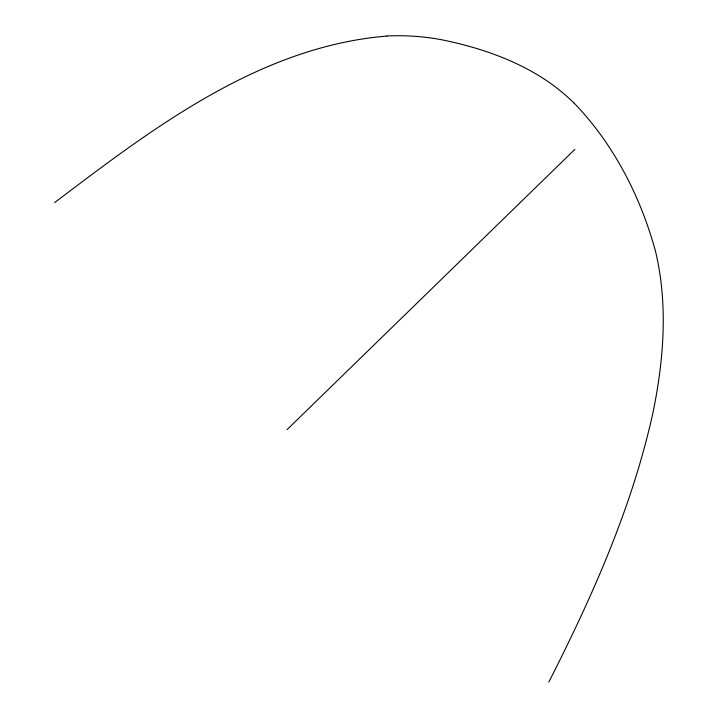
<?xml version="1.0" encoding="UTF-8"?>
<svg xmlns="http://www.w3.org/2000/svg" width="718" height="718" viewBox="0 0 718 718"><rect width="100%" height="100%" fill="white"/><g stroke="black" fill="none" stroke-linecap="round" stroke-linejoin="round"><path stroke-width="1.08" d="M548.821 682.1C592.359 596.344 632.046 507.509 652.85 413.209C663.809 360.248 668.171 304.782 655.615 251.686C640.707 196.92 613.809 144.174 574.158 103.159M287.029 429.669L574.84 149.398M54.595 202.629C152.656 128.307 259.754 46.571 386.814 36.071M574.131 103.177A199.03 190.934 77.1 0 0 545.195 79.68C513.837 59.055 477.596 47.011 441.023 39.634A255.177 244.623 84.1 0 0 386.814 36.008"/></g></svg>
